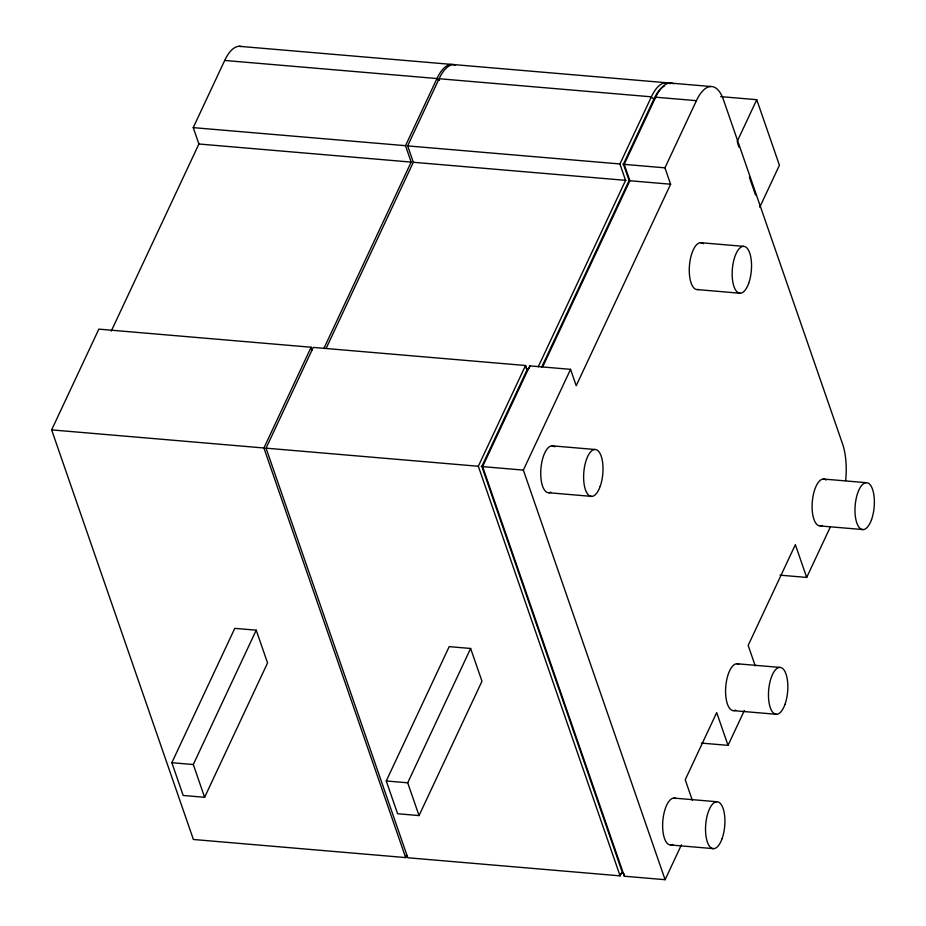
<?xml version="1.0" encoding="UTF-8"?>
<svg xmlns="http://www.w3.org/2000/svg" width="926" height="926" viewBox="0 0 926 926"><rect width="100%" height="100%" fill="white"/><g stroke="black" fill="none" stroke-linecap="round" stroke-linejoin="round"><path stroke-width="1.39" d="M406.641 855.485L405.669 857.58L193.395 839.488L51.636 429.884L98.839 329.135L311.113 347.227L312.166 350.306M111.247 331.126L198.905 144.005L193.233 127.626L224.694 60.456A47.064 19.041 -85.1 0 1 241.107 46.497M406.583 855.138A2.512 2.292 88.3 0 0 406.178 855.879L405.796 856.724A4.63 4.236 88.3 0 0 405.669 857.58L263.91 447.987L311.113 347.227A4.63 4.236 88.3 0 0 311.124 348.072L311.321 349.021A2.512 2.292 88.3 0 0 311.784 349.935M621.057 873.762L620.073 875.857L407.81 857.765L266.051 448.161L313.254 347.412L525.528 365.504L526.581 368.583M326.276 348.095L413.32 162.281L407.648 145.903L439.109 78.733A47.064 19.041 -85.1 0 1 455.523 64.774M323.857 348.5L411.167 162.096L405.507 145.718L436.968 78.548A47.029 19.029 -85.1 0 1 450.21 64.531L451.413 64.392A47.006 19.018 -85.1 0 1 455.233 65.26M171.842 762.7L234.776 628.36L256.213 630.178L267.556 662.947L204.623 797.286L183.186 795.469L171.842 762.7L193.291 764.529L204.623 797.286M193.291 764.529L256.213 630.178M620.524 874.121L620.212 875.001A4.63 4.236 88.3 0 0 620.084 875.857L478.325 466.264L525.528 365.504A4.63 4.236 88.3 0 0 525.54 366.349L525.736 367.298M681.443 844.825L665.111 879.7L624.367 876.227L482.608 466.623L529.811 365.874L570.555 369.347L576.215 385.725L670.609 184.216L664.949 167.838L696.41 100.668A47.064 19.041 -85.1 0 1 723.484 99.846L842.556 443.913A47.064 19.041 -85.1 0 1 845.669 480.559M542.833 366.557L629.877 180.744L624.205 164.365L655.666 97.195A47.029 19.029 -85.1 0 1 673.7 83.803M538.272 366.777L625.582 180.385L619.922 163.995L651.383 96.825A47.006 19.018 -85.1 0 1 670.1 83.78M541.571 367.344L629.09 180.524L623.418 164.133L654.092 98.654A44.679 18.08 -85.1 0 1 664.208 86.176M665.111 879.7L523.352 470.107L570.555 369.347M386.258 780.977L449.191 646.637L470.628 648.466L481.971 681.235L419.038 815.575L397.601 813.746L386.258 780.977L407.706 782.806L419.038 815.575M407.706 782.806L470.628 648.466M737.084 141.678L756.75 99.695L720.706 96.628M759.76 207.216L779.426 165.233L756.75 99.695M701.341 743.08L728.033 745.361L744.377 710.485M780.005 575.162L806.696 577.43L830.298 527.056M529.371 367.587L529.684 366.708A4.63 4.236 88.3 0 0 529.811 365.874M664.625 82.808L665.829 82.68L453.555 64.577M625.988 180.373L413.32 162.281M405.901 145.718L193.233 127.626M620.316 163.995L407.648 145.903M622.885 164.099L623.904 164.18M628.546 180.477L629.576 180.57M481.254 466.357L482.307 466.449M670.111 83.039L710.855 86.512M239.139 46.3L451.413 64.392M224.694 60.456L436.968 78.548A2.35 1.447 25.1 0 0 439.48 80.342M439.109 78.733L651.383 96.825A2.35 1.447 25.1 0 0 654.092 98.654A2.35 1.447 25.1 0 0 655.666 97.195L696.41 100.668M624.205 164.365L664.949 167.838M198.905 144.005L411.167 162.096M629.877 180.744L670.609 184.216M700.519 242.681L743.404 246.339M697.417 289.595L740.291 293.253M551.977 445.823L594.862 449.48M823.341 479.02L866.227 482.678M51.636 429.884L263.91 447.987M266.051 448.161L478.325 466.264M482.608 466.623L523.352 470.107M548.875 492.748L591.76 496.394M820.239 525.945L863.125 529.591M736.818 663.745L779.704 667.391M733.705 710.659L776.59 714.316M673.885 798.085L716.77 801.731M670.783 844.998L713.668 848.656M737.547 143.044L738.971 147.141M749.365 177.179L755.512 194.923M806.696 577.43L795.353 544.662L748.162 645.422L755.246 665.898M728.033 745.361L716.689 712.592L685.228 779.761L692.312 800.238M527.762 369.925L527.45 369.011L481.821 466.403L622.446 872.732M624.159 874.433L624.356 875.383A4.63 4.236 88.3 0 1 624.367 876.227M529.302 367.576A2.512 2.292 88.3 0 1 528.885 368.316M527.994 368.988A2.512 2.292 88.3 0 1 527.461 369.138M527.415 369.138A2.512 2.292 88.3 0 1 526.906 368.895M526.2 368.212A2.512 2.292 88.3 0 1 525.806 367.286M622.99 872.836A2.512 2.292 88.3 0 0 622.48 872.605A2.512 2.292 88.3 0 0 621.89 872.743M623.8 873.693A2.512 2.292 88.3 0 1 624.089 874.457M620.594 874.156A2.512 2.292 88.3 0 1 620.999 873.426M698.412 289.444A23.532 9.526 -85.1 0 1 689.604 264.026A23.532 9.526 -85.1 0 1 703.343 243.7M550.866 492.192A23.532 9.526 -85.1 0 1 540.946 468.382A23.532 9.526 -85.1 0 1 554.813 446.841M822.23 525.378A23.532 9.526 -85.1 0 1 812.31 501.579A23.532 9.526 -85.1 0 1 826.177 480.038M672.774 844.443A23.532 9.526 -85.1 0 1 662.761 821.825A23.532 9.526 -85.1 0 1 675.818 798.513M735.707 710.103A23.532 9.526 -85.1 0 1 725.695 687.486A23.532 9.526 -85.1 0 1 738.74 664.173M748.683 283.321A23.532 9.526 -85.1 0 0 744.377 246.432A23.532 9.526 -85.1 0 0 732.478 279.629A23.532 9.526 -85.1 0 0 748.683 283.321M600.152 486.474A23.532 9.526 -85.1 0 0 595.846 449.573A23.532 9.526 -85.1 0 0 583.936 482.77A23.532 9.526 -85.1 0 0 600.152 486.474M871.516 519.671A23.532 9.526 -85.1 0 0 867.211 482.77A23.532 9.526 -85.1 0 0 855.3 515.967A23.532 9.526 -85.1 0 0 871.516 519.671M722.06 838.725A23.532 9.526 -85.1 0 0 717.754 801.835A23.532 9.526 -85.1 0 0 705.843 835.032A23.532 9.526 -85.1 0 0 722.06 838.725M784.982 704.385A23.532 9.526 -85.1 0 0 780.676 667.496A23.532 9.526 -85.1 0 0 768.777 700.693A23.532 9.526 -85.1 0 0 784.982 704.385"/></g></svg>
